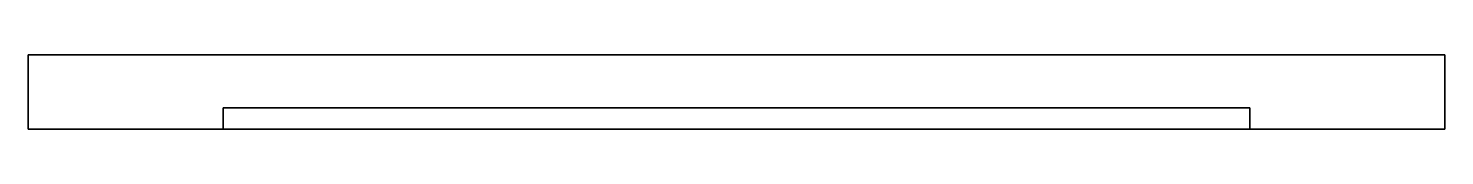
# Model space of a CAD drawing. Header units: millimetres. Extents: x 0 to 400, y -21 to 0.
import ezdxf

# ---------------------------------------------------------------- set-up
doc = ezdxf.new("R2010")
doc.units = ezdxf.units.MM
doc.layers.add('Layer1', color=10, linetype='Continuous')

msp = doc.modelspace()

# ---------------------------------------------------------------- linework, layer by layer
at = {"layer": 'Layer1'}
msp.add_line((400, -21, 400), (400, -21), dxfattribs=at)
for points in [[(0, -21), (0, 0), (0, 0, 400), (0, -21, 400)], [(0, -21, 400), (0, 0, 400), (400, 0, 400), (400, -21, 400)], [(0, 0), (0, -21), (400, -21), (400, 0)], [(400, 0), (400, 0, 400), (0, 0, 400), (0, 0)], [(400, -21, 400), (400, 0, 400), (400, 0), (400, -21)], [(345, -21, 55), (55, -21, 55), (55, -15, 55), (345, -15, 55)], [(55, -21, 55), (55, -21, 345), (55, -15, 345), (55, -15, 55)], [(55, -15, 345), (55, -21, 345), (345, -21, 345), (345, -15, 345)], [(345, -15, 345), (345, -21, 345), (345, -21, 55), (345, -15, 55)]]:
    msp.add_3dface(points, dxfattribs=at)
for points, invisible_edges in [([(0, -21, 400), (55, -21, 400), (55, -21), (0, -21)], 2), ([(0, -21), (0, -21, 400), (55, -21, 400), (55, -21)], 4), ([(55, -21), (55, -21, 55), (345, -21, 55), (345, -21)], 5), ([(55, -21, 345), (55, -21, 400), (345, -21, 400), (345, -21, 345)], 5), ([(55, -21), (55, -21, 55), (345, -21, 55), (345, -21)], 5), ([(345, -21), (400, -21), (400, -21, 400), (345, -21, 400)], 8)]:
    msp.add_3dface(points, dxfattribs=dict(at, invisible_edges=invisible_edges))

doc.saveas('drawing.dxf')
